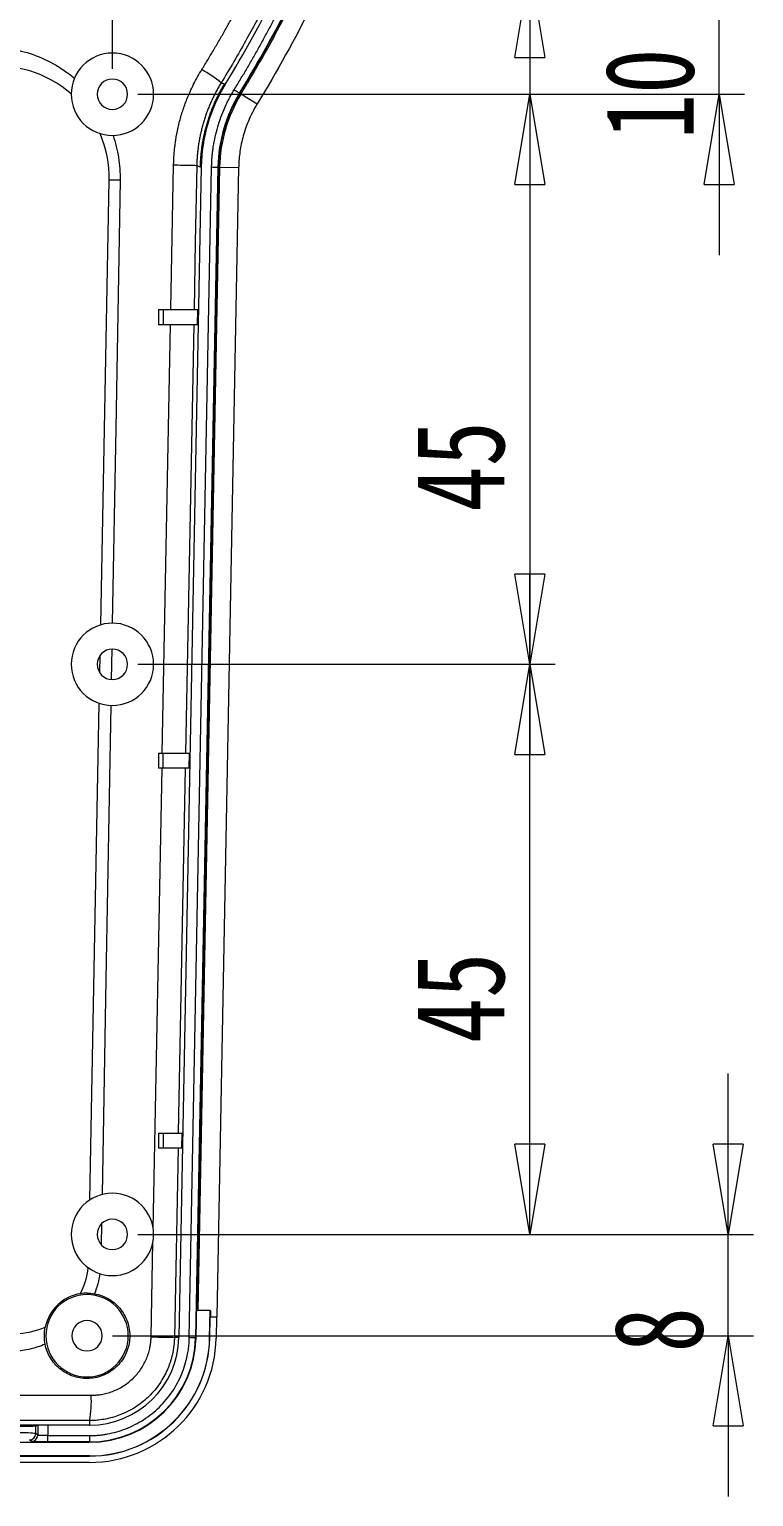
# Model space of a CAD drawing. Header units: millimetres. Extents: x 6 to 426, y 10 to 307.
# Drawn here: x 247.2 to 275.7, y 141.2 to 199.1 of the extents above; entities that cross this region are included whole.
import ezdxf

# ---------------------------------------------------------------- set-up
doc = ezdxf.new("R2010")
doc.units = ezdxf.units.MM
doc.styles.add('SLDTEXTSTYLE1', font='TXT', dxfattribs={"width": 0.75})
doc.dimstyles.new('SLDDIMSTYLE0', dxfattribs={"dimtxt": 3.5, "dimasz": 3.556, "dimexe": 0, "dimexo": 0.0625, "dimgap": 0.875, "dimtad": 1, "dimlfac": 2, "dimrnd": 1e-09, "dimzin": 12, "dimdsep": 46, "dimtxsty": 'SLDTEXTSTYLE1', "dimblk1": 'CLOSED', "dimblk2": 'CLOSED', "dimsah": 1, "dimcen": 0.09, "dimadec": 0, "dimazin": 3, "dimtfac": 1, "dimtofl": 0, "dimtmove": 0, "dimatfit": 3, "dimldrblk": 'CLOSED', "dimfxl": 1, "dimfrac": 2, "dimtolj": 1, "dimtzin": 12, "dimarcsym": 0})
doc.dimstyles.new('SLDDIMSTYLE2', dxfattribs={"dimtxt": 3.5, "dimasz": 3.556, "dimexe": 0, "dimexo": 0.0625, "dimgap": 0.875, "dimtad": 1, "dimlfac": 2, "dimrnd": 1e-09, "dimzin": 12, "dimdsep": 46, "dimtxsty": 'SLDTEXTSTYLE1', "dimblk1": 'CLOSED', "dimblk2": 'CLOSED', "dimsah": 1, "dimcen": 0.09, "dimadec": 0, "dimazin": 3, "dimtfac": 1, "dimtmove": 0, "dimatfit": 0, "dimldrblk": 'CLOSED', "dimfxl": 1, "dimfrac": 2, "dimtolj": 1, "dimtzin": 12, "dimarcsym": 0})

# ---------------------------------------------------------------- blocks, each defined once
blk = doc.blocks.new('_CLOSED')
at = {"color": 0, "linetype": 'ByBlock', "lineweight": -2}
for p, q in [((-1, 0.166667), (0, 0)), ((-1, 0.166667), (-1, -0.166667)), ((0, 0), (-1, -0.166667)), ((0, 0), (-1, 0))]:
    blk.add_line(p, q, dxfattribs=at)
blk = doc.blocks.new('_D_5')
at = {"color": 7, "linetype": 'Continuous', "lineweight": 0}
for p, q in [((220.45, 197.513), (220.45, 215.494)), ((250.45, 197.513), (250.45, 215.494)), ((220.45, 214.494), (250.45, 214.494))]:
    blk.add_line(p, q, dxfattribs=at)
at = {"color": 7, "linetype": 'Continuous', "lineweight": 0, "xscale": 3.556, "yscale": 3.556, "rotation": 180.0000000000004}
blk.add_blockref('_CLOSED', (220.45, 214.494, 1.251), dxfattribs=at)
at = {"color": 7, "linetype": 'Continuous', "lineweight": 0, "xscale": 3.556, "yscale": 3.556}
blk.add_blockref('_CLOSED', (250.45, 214.494, 1.251), dxfattribs=at)
at = {"color": 7, "linetype": 'Continuous', "lineweight": 0, "insert": (229.351, 219.006, 1.251), "char_height": 3.5, "attachment_point": 1, "style": 'SLDTEXTSTYLE1'}
blk.add_mtext('60', dxfattribs=at)
blk = doc.blocks.new('_D_7')
at = {"color": 7, "linetype": 'Continuous', "lineweight": 0}
for p, q in [((266.916, 205.513), (266.916, 211.863)), ((253.45, 205.513), (267.916, 205.513)), ((266.916, 201.513), (266.916, 205.513)), ((253.95, 201.513), (267.916, 201.513)), ((266.916, 201.513), (266.916, 195.163))]:
    blk.add_line(p, q, dxfattribs=at)
at = {"color": 7, "linetype": 'Continuous', "lineweight": 0, "xscale": 3.556, "yscale": 3.556}
for p, rotation in [((266.916, 205.513, 1.251), 270.0000000000004), ((266.916, 201.513, 1.251), 90.0000000000004)]:
    blk.add_blockref('_CLOSED', p, dxfattribs=dict(at, rotation=rotation))
at = {"color": 7, "linetype": 'Continuous', "lineweight": 0, "insert": (262.404, 200.532, 1.251), "char_height": 3.5, "attachment_point": 1, "rotation": 90, "style": 'SLDTEXTSTYLE1'}
blk.add_mtext('8', dxfattribs=at)
blk = doc.blocks.new('_D_8')
at = {"color": 7, "linetype": 'Continuous', "lineweight": 0}
for p, q in [((274.389, 201.513), (274.389, 207.863)), ((253.95, 201.513), (275.389, 201.513)), ((274.389, 196.513), (274.389, 201.513)), ((251.45, 196.513), (275.389, 196.513)), ((274.389, 196.513), (274.389, 190.163))]:
    blk.add_line(p, q, dxfattribs=at)
at = {"color": 7, "linetype": 'Continuous', "lineweight": 0, "xscale": 3.556, "yscale": 3.556}
for p, rotation in [((274.389, 201.513, 1.251), 270.0000000000004), ((274.389, 196.513, 1.251), 90.0000000000004)]:
    blk.add_blockref('_CLOSED', p, dxfattribs=dict(at, rotation=rotation))
at = {"color": 7, "linetype": 'Continuous', "lineweight": 0, "insert": (269.877, 194.743, 1.251), "char_height": 3.5, "attachment_point": 1, "rotation": 90, "style": 'SLDTEXTSTYLE1'}
blk.add_mtext('10', dxfattribs=at)
blk = doc.blocks.new('_D_9')
at = {"color": 7, "linetype": 'Continuous', "lineweight": 0}
for p, q in [((251.45, 196.513), (267.916, 196.513)), ((266.916, 196.513), (266.916, 174.013)), ((251.45, 174.013), (267.916, 174.013))]:
    blk.add_line(p, q, dxfattribs=at)
at = {"color": 7, "linetype": 'Continuous', "lineweight": 0, "xscale": 3.556, "yscale": 3.556}
for p, rotation in [((266.916, 196.513, 1.251), 90.0000000000004), ((266.916, 174.013, 1.251), 270.0000000000004)]:
    blk.add_blockref('_CLOSED', p, dxfattribs=dict(at, rotation=rotation))
at = {"color": 7, "linetype": 'Continuous', "lineweight": 0, "insert": (262.404, 180.04, 1.251), "char_height": 3.5, "attachment_point": 1, "rotation": 90, "style": 'SLDTEXTSTYLE1'}
blk.add_mtext('45', dxfattribs=at)
blk = doc.blocks.new('_D_10')
at = {"color": 7, "linetype": 'Continuous', "lineweight": 0}
for p, q in [((251.45, 174.013), (267.916, 174.013)), ((266.916, 151.513), (266.916, 174.013)), ((251.45, 151.513), (267.916, 151.513))]:
    blk.add_line(p, q, dxfattribs=at)
at = {"color": 7, "linetype": 'Continuous', "lineweight": 0, "xscale": 3.556, "yscale": 3.556}
for p, rotation in [((266.916, 174.013, 1.251), 90.0000000000004), ((266.916, 151.513, 1.251), 270.0000000000004)]:
    blk.add_blockref('_CLOSED', p, dxfattribs=dict(at, rotation=rotation))
at = {"color": 7, "linetype": 'Continuous', "lineweight": 0, "insert": (262.404, 159.06, 1.251), "char_height": 3.5, "attachment_point": 1, "rotation": 90, "style": 'SLDTEXTSTYLE1'}
blk.add_mtext('45', dxfattribs=at)
blk = doc.blocks.new('_D_11')
at = {"color": 7, "linetype": 'Continuous', "lineweight": 0}
for p, q in [((274.745, 151.513), (274.745, 157.863)), ((251.45, 151.513), (275.745, 151.513)), ((274.745, 147.513), (274.745, 151.513)), ((250.45, 147.513), (275.745, 147.513)), ((274.745, 147.513), (274.745, 141.163))]:
    blk.add_line(p, q, dxfattribs=at)
at = {"color": 7, "linetype": 'Continuous', "lineweight": 0, "xscale": 3.556, "yscale": 3.556}
for p, rotation in [((274.745, 151.513, 1.251), 270.0000000000004), ((274.745, 147.513, 1.251), 90.0000000000004)]:
    blk.add_blockref('_CLOSED', p, dxfattribs=dict(at, rotation=rotation))
at = {"color": 7, "linetype": 'Continuous', "lineweight": 0, "insert": (270.233, 146.855, 1.251), "char_height": 3.5, "attachment_point": 1, "rotation": 90, "style": 'SLDTEXTSTYLE1'}
blk.add_mtext('8', dxfattribs=at)

msp = doc.modelspace()

# ---------------------------------------------------------------- linework, layer by layer
at = {"color": 7, "linetype": 'Continuous', "lineweight": 15}
for p, q in [((254.7377, 196.9639), (254.877, 196.9186)), ((254.877, 196.9186), (254.9015, 196.9036)), ((255.4796, 196.5498), (255.4661, 196.5581)), ((255.5234, 196.525), (255.5179, 196.5267)), ((252.7548, 188.0132), (252.8641, 193.7117)), ((253.9516, 193.6502), (253.0715, 147.446)), ((253.4834, 147.4381), (254.3634, 193.6423)), ((254.6133, 193.6376), (253.7332, 147.4334)), ((253.7491, 147.4331), (254.6292, 193.6373)), ((253.7785, 193.6929), (253.9228, 193.6507)), ((254.6794, 193.6344), (253.8199, 148.5132)), ((253.8199, 148.5132), (254.6794, 193.6344)), ((253.9228, 193.6507), (253.9516, 193.6502)), ((255.429, 193.6201), (254.565, 148.2584)), ((254.6133, 193.6376), (254.6292, 193.6373)), ((254.6794, 193.6344), (254.6734, 193.6362)), ((254.6799, 193.6344), (255.429, 193.6221)), ((249.9925, 175.5726), (250.3268, 193.1252)), ((250.7541, 193.117), (250.3268, 193.1252)), ((253.7212, 190.691), (253.6701, 188.0132)), ((252.2712, 188.0132), (252.2712, 187.4132)), ((252.2712, 188.0132), (252.4495, 188.0132)), ((252.4495, 188.0132), (252.4495, 187.4132)), ((252.4495, 188.0132), (253.8219, 188.0132)), ((253.8105, 187.4132), (253.8219, 188.0132)), ((252.4495, 187.4132), (252.2712, 187.4132)), ((252.4191, 170.5132), (252.7433, 187.4132)), ((253.8105, 187.4132), (252.4495, 187.4132)), ((253.6586, 187.4132), (253.336, 170.5132)), ((249.9563, 173.6715), (249.9697, 174.3734)), ((250.4259, 174.6127), (250.4047, 173.4148)), ((249.5601, 152.8732), (249.9334, 172.4723)), ((252.2712, 170.5132), (252.2712, 169.9132)), ((252.2712, 170.5132), (252.4495, 170.5132)), ((252.4495, 169.9132), (252.4495, 170.5132)), ((252.4495, 170.5132), (253.4886, 170.5132)), ((253.4772, 169.9132), (253.4886, 170.5132)), ((252.0589, 151.7378), (252.4075, 169.9132)), ((252.4495, 169.9132), (252.2712, 169.9132)), ((253.4772, 169.9132), (252.4495, 169.9132)), ((253.3246, 169.9132), (253.0497, 155.5132)), ((252.2715, 155.5132), (252.4495, 155.5132)), ((252.4495, 155.5132), (252.4495, 154.9132)), ((252.4495, 155.5132), (253.2029, 155.5132)), ((253.1915, 154.9132), (253.2029, 155.5132)), ((252.4495, 154.9132), (252.2715, 154.9132)), ((253.1915, 154.9132), (252.4495, 154.9132)), ((253.0382, 154.9132), (252.8958, 147.4493)), ((250.0231, 151.9353), (250.0084, 151.1064)), ((251.977, 147.4684), (252.0491, 151.2269)), ((249.4495, 149.1968), (249.4495, 149.1382)), ((254.3072, 148.5132), (253.8199, 148.5132)), ((254.2864, 147.4228), (254.3072, 148.5132)), ((254.293, 147.4227), (254.309, 148.2632)), ((254.3075, 148.5132), (254.3072, 148.5132)), ((254.3074, 148.5039), (254.3197, 148.5036)), ((254.3151, 148.2632), (254.3089, 148.2632)), ((254.309, 148.2632), (254.3137, 148.5132)), ((254.3197, 148.5036), (254.3135, 148.5036)), ((254.3197, 148.5036), (254.3151, 148.2632)), ((254.3151, 148.2632), (254.565, 148.2584)), ((254.5589, 148.2584), (254.5429, 147.4179)), ((254.565, 148.2584), (254.5589, 148.2584)), ((253.0715, 147.446), (252.8958, 147.4493)), ((253.7332, 147.4334), (253.7491, 147.4331)), ((254.2864, 147.4228), (254.293, 147.4227)), ((249.4495, 145.8882), (249.4495, 145.8269)), ((247.9058, 143.9849), (222.9932, 143.9849)), ((247.4241, 143.9563), (247.506, 143.9808)), ((247.4241, 143.6508), (247.4241, 143.9563)), ((247.506, 143.5894), (247.4241, 143.6508)), ((247.506, 143.9808), (247.506, 143.5894)), ((247.9058, 143.9849), (247.9058, 143.5729)), ((249.5438, 143.9849), (247.9058, 143.9849)), ((249.5438, 144.1652), (249.5438, 143.9849)), ((246.6486, 143.3071), (249.5438, 143.3071)), ((247.2562, 143.3394), (247.1743, 143.4009)), ((247.9058, 143.323), (247.9058, 143.5729)), ((247.9058, 143.5729), (249.5438, 143.5729)), ((249.5438, 143.323), (247.9058, 143.323)), ((249.5438, 143.5729), (249.5438, 143.323)), ((249.5438, 143.3071), (249.5438, 143.323)), ((249.5438, 142.7697), (246.6486, 142.7697)), ((246.6995, 142.7632), (249.5438, 142.7632)), ((249.5438, 142.5132), (246.6995, 142.5132)), ((249.5438, 142.7632), (249.5438, 142.7697))]:
    msp.add_line(p, q, dxfattribs=at)
at = {"color": 8, "linetype": 'Continuous', "lineweight": 15}
msp.add_line((253.7785, 193.6929), (253.7212, 190.691), dxfattribs=at)
at = {"color": 7, "linetype": 'Continuous', "lineweight": 15, "flags": 128}
for points in [[(255.5234, 196.525), (255.758, 196.3817), (256.1632, 196.1342)], [(254.3634, 193.6423), (254.4114, 193.6414), (254.4576, 193.6405), (254.5003, 193.6397), (254.5379, 193.639), (254.569, 193.6384), (254.5924, 193.638), (254.6074, 193.6377), (254.6133, 193.6376)], [(250.7541, 193.117), (250.5805, 183.326), (250.4441, 175.6382)], [(250.3865, 172.3894), (250.1945, 161.5764), (250.0436, 153.0867)], [(253.7332, 147.4334), (253.7273, 147.4335), (253.7124, 147.4338), (253.6889, 147.4342), (253.6578, 147.4348), (253.6202, 147.4355), (253.5775, 147.4363), (253.5313, 147.4372), (253.4834, 147.4381)]]:
    msp.add_lwpolyline(points, dxfattribs=at)
at = {"color": 7, "linetype": 'Continuous', "lineweight": 15}
for centre, radius, start, end in [((213.5085, 222.2336), 48.5283, 328.535823, 338.752337), ((213.5085, 222.2336), 49.1901, 328.53582, 338.752336), ((213.5085, 222.2336), 49.206, 328.53582, 338.752337), ((250.4495, 196.5132), 1.625, 90, 270), ((250.4495, 196.5132), 1.625, 270, 90), ((245.9134, 193.2092), 4.4142, 48.73872, 97.611459), ((251.5005, 193.0596), 5.0718, 50.337001, 60.786961), ((250.4495, 196.5132), 0.6, 0, 180), ((260.4193, 193.527), 6.4689, 148.53563, 178.908977), ((250.4495, 196.5132), 0.6, 180, 0), ((260.4193, 193.527), 5.807, 148.535629, 178.908996), ((260.4193, 193.527), 5.7911, 148.53563, 178.909), ((245.9134, 193.2092), 4.4142, 358.908784, 23.398042), ((250.4495, 174.0132), 1.625, 90, 270), ((250.4495, 174.0132), 1.625, 270, 90), ((250.4495, 174.0132), 0.6, 90, 270), ((250.4495, 174.0132), 0.6, 270, 90), ((250.4495, 151.5132), 1.625, 0, 180), ((250.4495, 151.5132), 0.6, 0, 180), ((250.4495, 151.5132), 1.625, 180, 0), ((250.4495, 151.5132), 0.6, 180, 0), ((246.6004, 150.5132), 2.9142, 332.656506, 353.758313), ((249.4495, 147.5132), 1.6817, 98.909824, 168.133903), ((249.4495, 147.5132), 1.625, 90, 270), ((249.4495, 147.5132), 1.625, 270, 90), ((246.6004, 150.5132), 2.9142, 270, 294.387221), ((249.4495, 147.5132), 0.6, 0, 180), ((249.4495, 147.5132), 0.6, 180, 0), ((249.5438, 147.5132), 3.5283, 270, 358.908784), ((249.5438, 147.5132), 4.1901, 270, 358.908784), ((249.5438, 147.5132), 4.206, 270, 358.908786), ((249.5438, 147.5132), 4.7435, 270, 358.908785), ((249.5438, 147.5132), 4.75, 270, 358.908784), ((249.5438, 147.5132), 5, 270, 358.908784), ((245.7224, 144.9319), 3.8976, 348.656665, 3.427957), ((247.174, 143.651), 0.2501, 270.068567, 359.946808), ((247.8104, 133.6437), 10.3416, 89.471785, 91.686813), ((247.2559, 143.5896), 0.2502, 270.069964, 359.945412)]:
    msp.add_arc(centre, radius, start, end, dxfattribs=at)
for centre, major_axis, ratio, start_param, end_param in [((260.3817, 193.5349), (4.9014, -2.9169), 0.9996128, 3.1266897, 3.6611294), ((260.3834, 193.5406), (5.7008, -0.1803), 0.9996128, 2.6223291, 3.156769), ((252.2976, 168.4945), (0.0028, 52.6461), 0.0004979, 1.8199438, 1.8317217)]:
    msp.add_ellipse(centre, major_axis=major_axis, ratio=ratio, start_param=start_param, end_param=end_param, dxfattribs=at)
for points, knots in [([(253.9758, 197.4863), (254.0579, 197.62), (254.2219, 197.8872), (254.4628, 198.2911), (254.6999, 198.6971), (254.9327, 199.1053), (255.1615, 199.5157), (255.3862, 199.9283), (255.6067, 200.3431), (255.8232, 200.7602), (256.0922, 201.2914), (256.4089, 201.9391), (256.767, 202.7058), (257.1109, 203.4787), (257.442, 204.2573), (257.6508, 204.7813), (257.7553, 205.0433)], [0, 0, 0, 0, 0.0556169, 0.1112057, 0.166772, 0.2223212, 0.2778587, 0.33339, 0.3889206, 0.4444561, 0.5000017, 0.6000668, 0.7000669, 0.8000344, 0.9000014, 1, 1, 1, 1]), ([(258.5779, 204.6805), (258.5165, 204.5248), (258.3924, 204.2099), (258.198, 203.7353), (257.9947, 203.2528), (257.7819, 202.7629), (257.5592, 202.2656), (257.3265, 201.7613), (257.0834, 201.2502), (256.8073, 200.6871), (256.4882, 200.058), (256.1146, 199.3497), (255.6987, 198.5935), (255.239, 197.7905), (254.9084, 197.2453), (254.7377, 196.9639)], [0, 0, 0, 0, 0.0581856, 0.117604, 0.1782553, 0.2401394, 0.3032564, 0.3676061, 0.4331886, 0.5000037, 0.5855809, 0.6783695, 0.7783693, 0.8855796, 1, 1, 1, 1]), ([(255.2529, 196.6885), (255.3369, 196.8267), (255.5049, 197.103), (255.7516, 197.5205), (255.9944, 197.9401), (256.2329, 198.3621), (256.4672, 198.7864), (256.6973, 199.2129), (256.9232, 199.6418), (257.1449, 200.0731), (257.4203, 200.622), (257.7444, 201.2911), (258.1107, 202.0829), (258.4626, 202.8813), (258.8014, 203.6857), (259.0151, 204.227), (259.1219, 204.4977)], [0, 0, 0, 0, 0.0555878, 0.1111551, 0.1667073, 0.2222498, 0.2777881, 0.3333276, 0.3888739, 0.4444322, 0.5000082, 0.6000086, 0.6999762, 0.7999427, 0.8999401, 1, 1, 1, 1]), ([(255.5234, 196.525), (255.6014, 196.6536), (255.7564, 196.909), (255.9833, 197.292), (256.2041, 197.6716), (256.4187, 198.048), (256.7368, 198.618), (257.1508, 199.3882), (257.649, 200.3664), (258.1255, 201.3556), (258.5771, 202.3494), (259.0096, 203.3585), (259.2797, 204.0387), (259.417, 204.3845)], [0, 0, 0, 0, 0.05136346, 0.10204654, 0.15205283, 0.20138605, 0.25005007, 0.37501876, 0.50002889, 0.62502073, 0.75002981, 0.87289111, 1, 1, 1, 1]), ([(260.1187, 204.1202), (259.8486, 203.4272), (259.5644, 202.7399), (258.9641, 201.3787), (258.6489, 200.7052), (257.6584, 198.7054), (256.9381, 197.4028), (256.1627, 196.1333)], [0, 0, 0, 0, 0.25, 0.25, 0.5, 0.5, 1, 1, 1, 1]), ([(245.2272, 198.3442), (245.5634, 198.373), (245.8972, 198.3678), (246.5604, 198.2919), (246.8925, 198.2198), (247.527, 198.0145), (247.8319, 197.8815), (248.2704, 197.6362), (248.4138, 197.5464), (248.6897, 197.354), (248.8227, 197.251), (248.9508, 197.1414)], [0, 0, 0, 0, 0.25, 0.25, 0.5, 0.5, 0.75, 0.75, 0.875, 0.875, 1, 1, 1, 1]), ([(252.8641, 193.7119), (252.8659, 193.7786), (252.8695, 193.9119), (252.8817, 194.1115), (252.8988, 194.3105), (252.9214, 194.5091), (252.9632, 194.8058), (253.0375, 195.1988), (253.1628, 195.6809), (253.3193, 196.1523), (253.4856, 196.5602), (253.6509, 196.9088), (253.8053, 197.2021), (253.9189, 197.3915), (253.9758, 197.4863)], [0, 0, 0, 0, 0.0502443, 0.100424, 0.1505755, 0.2007352, 0.2509394, 0.3762766, 0.5017589, 0.6259403, 0.7502724, 0.8334532, 0.9166408, 1, 1, 1, 1]), ([(254.7377, 196.9639), (254.7065, 196.9123), (254.6441, 196.809), (254.5561, 196.6508), (254.4722, 196.4904), (254.3928, 196.3276), (254.318, 196.1625), (254.2478, 195.9954), (254.1822, 195.8263), (254.1214, 195.6554), (254.0654, 195.4828), (254.0143, 195.3086), (253.968, 195.133), (253.9266, 194.956), (253.8902, 194.778), (253.8588, 194.5989), (253.8324, 194.4189), (253.8111, 194.2381), (253.7949, 194.0568), (253.7835, 193.875), (253.7802, 193.7536), (253.7785, 193.6929)], [0, 0, 0, 0, 0.0525042, 0.1050186, 0.1575438, 0.2100806, 0.2626297, 0.3151917, 0.3677675, 0.4203576, 0.4729629, 0.5255839, 0.5782215, 0.6308762, 0.6835489, 0.7362402, 0.7889507, 0.8416813, 0.8944326, 0.9472052, 1, 1, 1, 1]), ([(253.9228, 193.6507), (253.9244, 193.7111), (253.9277, 193.832), (253.939, 194.0129), (253.955, 194.1935), (253.9761, 194.3736), (254.0023, 194.553), (254.0334, 194.7316), (254.0695, 194.9093), (254.1105, 195.0859), (254.1564, 195.2613), (254.2073, 195.4353), (254.2629, 195.6079), (254.3234, 195.7788), (254.3886, 195.948), (254.4584, 196.1153), (254.533, 196.2806), (254.6121, 196.4437), (254.6958, 196.6046), (254.7836, 196.7632), (254.8459, 196.8668), (254.877, 196.9186)], [0, 0, 0, 0, 0.0526317, 0.1052633, 0.1578947, 0.210526, 0.2631572, 0.3157883, 0.3684193, 0.4210504, 0.4736815, 0.5263126, 0.5789439, 0.6315752, 0.6842066, 0.7368383, 0.7894701, 0.8421022, 0.8947345, 0.9473671, 1, 1, 1, 1]), ([(254.3634, 193.6423), (254.3649, 193.6957), (254.3677, 193.8022), (254.3773, 193.9618), (254.3908, 194.121), (254.4086, 194.2798), (254.4417, 194.5184), (254.5007, 194.8352), (254.6008, 195.2258), (254.7267, 195.6091), (254.8606, 195.9408), (254.9934, 196.223), (255.1167, 196.4593), (255.2075, 196.6121), (255.2529, 196.6885)], [0, 0, 0, 0, 0.0498453, 0.0996254, 0.1493747, 0.1991279, 0.2489196, 0.3743782, 0.5000062, 0.6254642, 0.7510928, 0.833976, 0.9168915, 1, 1, 1, 1]), ([(255.2529, 196.6885), (255.2777, 196.6734), (255.3044, 196.657), (255.3561, 196.6254), (255.381, 196.6102), (255.4224, 196.5848), (255.4388, 196.5748), (255.4603, 196.5616), (255.4654, 196.5585), (255.4661, 196.5581)], [0, 0, 0, 0, 0.25, 0.25, 0.5, 0.5, 0.75, 0.75, 1, 1, 1, 1]), ([(256.1627, 196.1333), (256.0219, 195.9043), (255.9065, 195.6748), (255.7185, 195.2252), (255.6459, 195.0051), (255.5348, 194.5803), (255.4963, 194.3756), (255.4581, 194.0823), (255.4487, 193.9868), (255.4353, 193.8005), (255.4315, 193.7113), (255.43, 193.6201)], [0, 0, 0, 0, 0.25, 0.25, 0.5, 0.5, 0.75, 0.75, 0.875, 0.875, 1, 1, 1, 1]), ([(250.4764, 194.8884), (250.5739, 194.6027), (250.6455, 194.312), (250.7383, 193.7209), (250.7594, 193.4189), (250.7541, 193.117)], [0, 0, 0, 0, 0.5, 0.5, 1, 1, 1, 1]), ([(253.7798, 193.6929), (253.7765, 193.6931), (253.7507, 193.6938), (253.6578, 193.6959), (253.5906, 193.6974), (253.4235, 193.7009), (253.3237, 193.7029), (253.1046, 193.7073), (252.9853, 193.7096), (252.8641, 193.7119)], [0, 0, 0, 0, 0.25, 0.25, 0.5, 0.5, 0.75, 0.75, 1, 1, 1, 1]), ([(249.7417, 149.1738), (249.8451, 149.1555), (249.9453, 149.1279), (250.1392, 149.055), (250.2337, 149.0091), (250.4125, 148.9007), (250.4958, 148.8389), (250.6504, 148.7004), (250.7224, 148.6229), (250.8494, 148.4575), (250.9047, 148.3698), (250.9989, 148.1842), (251.038, 148.0856), (251.0963, 147.8859), (251.1161, 147.7839), (251.1368, 147.576), (251.1374, 147.4702), (251.1193, 147.2633), (251.1009, 147.161), (251.0444, 146.9588), (251.0069, 146.8609), (250.9152, 146.6748), (250.8606, 146.5856), (250.7347, 146.4176), (250.6649, 146.3407), (250.512, 146.2005), (250.4281, 146.1366), (250.2509, 146.0264), (250.1582, 145.98), (249.9648, 145.9045), (249.8632, 145.8754), (249.6583, 145.8368), (249.5546, 145.827), (249.4495, 145.8269)], [0, 0, 0, 0, 0.0625, 0.0625, 0.125, 0.125, 0.1875, 0.1875, 0.25, 0.25, 0.3125, 0.3125, 0.375, 0.375, 0.4375, 0.4375, 0.5, 0.5, 0.5625, 0.5625, 0.625, 0.625, 0.6875, 0.6875, 0.75, 0.75, 0.8125, 0.8125, 0.875, 0.875, 0.9375, 0.9375, 1, 1, 1, 1]), ([(247.7957, 147.1792), (247.7747, 147.2881), (247.7643, 147.3988), (247.7659, 147.6246), (247.7778, 147.7398), (247.8037, 147.859)], [0, 0, 0, 0, 0.5, 0.5, 1, 1, 1, 1]), ([(247.7957, 147.1792), (247.6052, 147.0987), (247.4103, 147.0356), (247.0116, 146.9433), (246.8069, 146.914), (246.6004, 146.9028)], [0, 0, 0, 0, 0.5, 0.5, 1, 1, 1, 1]), ([(249.4495, 145.8269), (249.255, 145.8268), (249.0657, 145.8594), (248.6995, 145.9899), (248.5318, 146.0845), (248.2308, 146.3306), (248.1044, 146.4765), (247.9039, 146.8094), (247.8343, 146.9881), (247.7957, 147.1792)], [0, 0, 0, 0, 0.25, 0.25, 0.5, 0.5, 0.75, 0.75, 1, 1, 1, 1]), ([(252.8958, 147.4493), (252.8945, 147.4068), (252.8919, 147.3214), (252.8819, 147.1935), (252.8672, 147.0655), (252.8474, 146.9377), (252.8226, 146.8102), (252.7928, 146.6833), (252.7578, 146.5571), (252.7179, 146.4319), (252.6728, 146.3078), (252.5603, 146.0325), (252.3297, 145.6118), (251.9219, 145.1237), (251.4125, 144.7069), (250.9448, 144.4565), (250.5223, 144.3046), (250.2187, 144.2275), (249.9309, 144.1842), (249.7139, 144.1672), (249.5926, 144.1658), (249.5438, 144.1652)], [0, 0, 0, 0, 0.024572, 0.0492455, 0.0740206, 0.0988975, 0.123876, 0.1489564, 0.1741385, 0.1994226, 0.2248086, 0.2502966, 0.3710783, 0.4999349, 0.6150951, 0.7493758, 0.8038815, 0.874323, 0.929937, 0.9718297, 1, 1, 1, 1]), ([(249.5438, 143.5729), (249.5915, 143.5734), (249.6867, 143.5744), (249.8292, 143.5825), (249.9713, 143.5953), (250.1128, 143.6134), (250.3307, 143.6492), (250.6227, 143.7172), (250.9857, 143.8395), (251.3401, 143.9988), (251.799, 144.2631), (252.3226, 144.681), (252.7503, 145.1963), (253.0233, 145.6501), (253.1892, 146.0012), (253.3185, 146.362), (253.3999, 146.6833), (253.4479, 146.9637), (253.4747, 147.2002), (253.4805, 147.3587), (253.4834, 147.4381)], [0, 0, 0, 0, 0.0233991, 0.046745, 0.0700682, 0.0933995, 0.1167694, 0.1785141, 0.2403395, 0.3045903, 0.3689261, 0.5000054, 0.6310848, 0.6953338, 0.7596714, 0.8214123, 0.8832415, 0.9221274, 0.9609995, 1, 1, 1, 1]), ([(249.613, 145.1649), (249.6437, 145.1652), (249.7049, 145.1658), (249.7966, 145.1711), (249.8879, 145.1798), (249.9788, 145.192), (250.114, 145.2155), (250.2918, 145.259), (250.5076, 145.3344), (250.7153, 145.4303), (250.9779, 145.584), (251.277, 145.8228), (251.5242, 146.1149), (251.6852, 146.3736), (251.7865, 146.5785), (251.8676, 146.7927), (251.9207, 146.9894), (251.9528, 147.1644), (251.9712, 147.3158), (251.9751, 147.4174), (251.977, 147.4683)], [0, 0, 0, 0, 0.02518744, 0.05031265, 0.07541301, 0.10052605, 0.12568921, 0.18814906, 0.25065558, 0.31320472, 0.37578527, 0.50025408, 0.62539241, 0.68764314, 0.74995131, 0.8125047, 0.87514838, 0.91670488, 0.95826269, 1, 1, 1, 1]), ([(251.977, 147.4684), (252.0986, 147.466), (252.2184, 147.4637), (252.4386, 147.4593), (252.5389, 147.4573), (252.7069, 147.4538), (252.7745, 147.4524), (252.8681, 147.4502), (252.894, 147.4495), (252.8974, 147.4493)], [0, 0, 0, 0, 0.25, 0.25, 0.5, 0.5, 0.75, 0.75, 1, 1, 1, 1]), ([(235.4495, 145.1777), (235.7869, 145.1777), (236.4616, 145.1776), (237.4738, 145.1774), (238.4859, 145.1771), (239.4981, 145.1767), (240.5102, 145.1761), (241.5222, 145.1754), (242.5341, 145.1745), (243.546, 145.1735), (244.5576, 145.1724), (245.5691, 145.1712), (246.5805, 145.1698), (247.5916, 145.1683), (248.6025, 145.1667), (249.2762, 145.1655), (249.613, 145.1649)], [0, 0, 0, 0, 0.071402, 0.1428082, 0.2142183, 0.2856326, 0.357051, 0.4284734, 0.4998999, 0.5713305, 0.6427652, 0.714204, 0.7856469, 0.8570938, 0.9285449, 1, 1, 1, 1]), ([(249.5438, 144.1652), (249.2087, 144.1658), (248.5383, 144.167), (247.5325, 144.1687), (246.5265, 144.1702), (245.5204, 144.1715), (244.5141, 144.1728), (243.5076, 144.1739), (242.5009, 144.1749), (241.4941, 144.1757), (240.4871, 144.1764), (239.4799, 144.177), (238.4725, 144.1775), (237.465, 144.1778), (236.4573, 144.178), (235.7855, 144.178), (235.4495, 144.178)], [0, 0, 0, 0, 0.0714513, 0.1428922, 0.2143243, 0.2857494, 0.3571693, 0.4285856, 0.5000002, 0.5714148, 0.6428311, 0.7142509, 0.785676, 0.857108, 0.9285488, 1, 1, 1, 1]), ([(245.0755, 143.9325), (245.3476, 143.9325), (245.6402, 143.933), (246.2073, 143.9353), (246.4803, 143.9371), (246.9356, 143.9417), (247.1166, 143.9445), (247.3558, 143.9504), (247.4146, 143.9534), (247.4241, 143.9563)], [0, 0, 0, 0, 0.25, 0.25, 0.5, 0.5, 0.75, 0.75, 1, 1, 1, 1]), ([(247.4241, 143.6508), (247.4136, 143.6578), (247.3447, 143.6648), (247.1, 143.6777), (246.9243, 143.6835), (246.4916, 143.6933), (246.2347, 143.6972), (245.677, 143.7025), (245.3763, 143.7039), (245.0755, 143.7039)], [0, 0, 0, 0, 0.25, 0.25, 0.5, 0.5, 0.75, 0.75, 1, 1, 1, 1]), ([(247.9058, 143.323), (247.8919, 143.323), (247.8641, 143.323), (247.8227, 143.3231), (247.7747, 143.3233), (247.7208, 143.3237), (247.6423, 143.3244), (247.5497, 143.3257), (247.4514, 143.3277), (247.3702, 143.3302), (247.3187, 143.3326), (247.2885, 143.3346), (247.2717, 143.3362), (247.2602, 143.3378), (247.2575, 143.3389), (247.2562, 143.3394)], [0, 0, 0, 0, 0.0417535, 0.0834574, 0.1252803, 0.1877098, 0.2501215, 0.3750284, 0.4999528, 0.6248741, 0.7498156, 0.8119407, 0.8745586, 0.9370811, 1, 1, 1, 1]), ([(247.9058, 143.5729), (247.8034, 143.5729), (247.7016, 143.5747), (247.5543, 143.5807), (247.5096, 143.585), (247.506, 143.5894)], [0, 0, 0, 0, 0.5, 0.5, 1, 1, 1, 1])]:
    msp.add_open_spline(points, degree=3, knots=knots, dxfattribs=at)
for points in [[(249.9557, 149.965), (249.9143, 149.6931), (249.843, 149.4294), (249.7417, 149.1738)], [(249.4495, 149.1968), (249.3642, 149.1962), (249.2776, 149.1891), (249.189, 149.1746)], [(249.4495, 149.1968), (249.5493, 149.1976), (249.6465, 149.1897), (249.7417, 149.1738)]]:
    msp.add_open_spline(points, degree=3, dxfattribs=at)

# ---------------------------------------------------------------- dimensions: what is measured, and where the dimension line sits
at = {"color": 7, "linetype": 'Continuous', "lineweight": 0}
dim = msp.add_linear_dim(base=(250.4495, 214.4938), p1=(220.4495, 196.5132), p2=(250.4495, 196.5132), dimstyle='SLDDIMSTYLE0', dxfattribs=at)
dim.commit()
dim.dimension.update_dxf_attribs({"geometry": '_D_5', "text_midpoint": (233.359, 214.4938), "dimtype": 160})
for base, p1, p2, dimstyle, picture, middle in [((266.9156, 205.5132), (252.9495, 201.5132), (252.4495, 205.5132), 'SLDDIMSTYLE2', '_D_7', (266.9156, 203.2472)), ((274.3887, 201.5132), (250.4495, 196.5132), (252.9495, 201.5132), 'SLDDIMSTYLE2', '_D_8', (274.3887, 198.7512)), ((266.9156, 174.0132), (250.4495, 196.5132), (250.4495, 174.0132), 'SLDDIMSTYLE0', '_D_9', (266.9156, 184.048)), ((266.9156, 174.0132), (250.4495, 151.5132), (250.4495, 174.0132), 'SLDDIMSTYLE0', '_D_10', (266.9156, 163.068)), ((274.7447, 151.5132), (249.4495, 147.5132), (250.4495, 151.5132), 'SLDDIMSTYLE2', '_D_11', (274.7447, 149.5695))]:
    dim = msp.add_linear_dim(base=base, p1=p1, p2=p2, angle=90, dimstyle=dimstyle, dxfattribs=at)
    dim.commit()
    dim.dimension.update_dxf_attribs({"geometry": picture, "text_midpoint": middle, "dimtype": 160})

doc.saveas('drawing.dxf')
